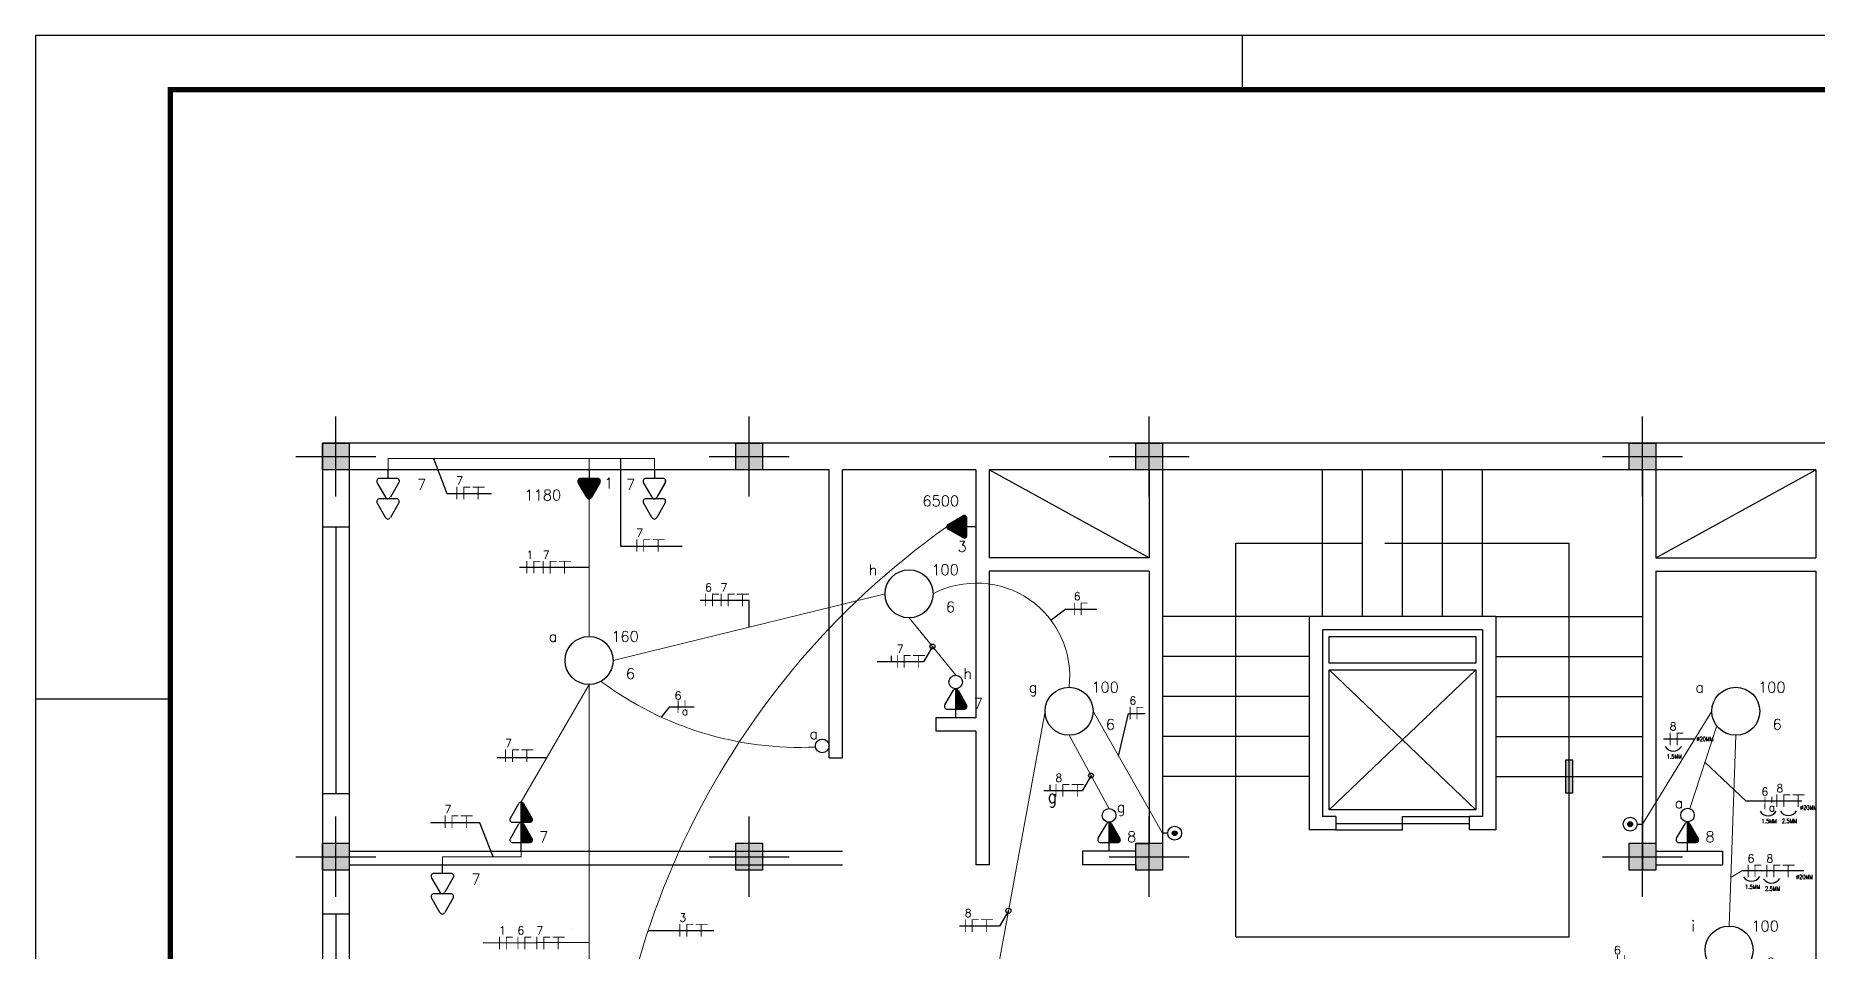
# Model space of a CAD drawing. Header units: metres. Extents: x 2426 to 5032, y 1997 to 4035.
# Drawn here: x 2483.21 to 2512.79, y 2019.25 to 2034.44 of the extents above; entities that cross this region are included whole.
import ezdxf
from ezdxf.enums import TextEntityAlignment as Align

# ---------------------------------------------------------------- set-up
doc = ezdxf.new("R2010")
doc.units = ezdxf.units.M
doc.linetypes.add('Contínuo', pattern=[0])
for name, color, linetype in [('10', 10, 'Continuous'), ('2', 4, 'Continuous'), ('4', 136, 'Continuous'), ('Acessorios', 4, 'Continuous'), ('ALVENARIA', 7, 'Continuous'), ('ARQ-FOLHA', 7, 'Continuous'), ('CIRCUITOS', 250, 'Continuous'), ('ILUMINAÇÃO', 1, 'Contínuo'), ('INTERRUPTORES', 1, 'Continuous'), ('TOMADAS-ENERGIA', 1, 'Continuous')]:
    doc.layers.add(name, color=color, linetype=linetype)
doc.layers.add('ELETRODUTOS', color=5, linetype='Continuous', lineweight=20)
doc.layers.add('SEÇÃO', color=250, linetype='Contínuo', lineweight=30)
doc.styles.add('ROMAND', font='romand__.ttf', dxfattribs={"width": 0.75})
doc.styles.add('ROMANS', font='ROMANS.shx', dxfattribs={"width": 0.8, "height": 0.1})

# ---------------------------------------------------------------- blocks, each defined once
blk = doc.blocks.new('FOLHA A2')
at = {"layer": 'ARQ-FOLHA'}
for p, q in [((594, 0), (0, 0)), ((0, 0), (0, -420)), ((224, -10), (224, 0)), ((0, -123), (25, -123))]:
    blk.add_line(p, q, dxfattribs=at)
at = {"layer": 'ARQ-FOLHA', "const_width": 1}
blk.add_lwpolyline([(25, -410), (584, -410), (584, -10), (25, -10), (25, -410)], dxfattribs=at)
blk = doc.blocks.new('st')
at = {"layer": '2'}
h = blk.add_hatch(color=256, dxfattribs=at)
h.paths.add_polyline_path([(0, 10), (0, 0), (10, 0), (10, 10)])
h.paths.add_polyline_path([(-10, 10), (-10, 0), (0, 0), (0, 10)])
h.paths.add_polyline_path([(-10, 0), (-10, -10), (0, -10), (0, 0)])
h.paths.add_polyline_path([(0, 0), (0, -10), (10, -10), (10, 0)])
at = {"layer": '10'}
for p, q in [((0, 30), (0, -30)), ((-30, 0), (30, 0))]:
    blk.add_line(p, q, dxfattribs=at)
at = {"layer": '4'}
blk.add_lwpolyline([(-10, -10), (-10, 10), (10, 10), (10, -10)], close=True, dxfattribs=at)
blk = doc.blocks.new('TEBAI01')
for p, q in [((-1.62, 1.95), (-0.35, 4.14)), ((0.35, 4.14), (1.63, 1.92)), ((-1.3, 1.32), (1.28, 1.32)), ((0, 0), (0, 1.32))]:
    blk.add_line(p, q)
for centre, start, end in [((0, 3.97), 26.0479, 153.9521), ((-1.3, 1.71), 143.1332, 270.777), ((1.3, 1.71), 267.1811, 32.5689)]:
    blk.add_arc(centre, 0.393, start, end)
at = {"style": 'ROMANS', "flags": 8}
for tag, p in [('020', (-5.03, 2.2)), ('001', (3.56, 2.23))]:
    blk.add_attdef(tag, text='', height=1.6, dxfattribs=at).set_placement(p, align=Align.MIDDLE_CENTER)
blk = doc.blocks.new('TEALT03')
for p, q in [((-1.62, 1.95), (-0.35, 4.14)), ((0.35, 4.14), (1.63, 1.92)), ((-1.3, 1.32), (1.28, 1.32)), ((0, 0), (0, 1.32))]:
    blk.add_line(p, q)
for centre, start, end in [((0, 3.97), 26.0479, 153.9521), ((-1.3, 1.71), 143.1332, 270.777), ((1.3, 1.71), 267.1811, 32.5689)]:
    blk.add_arc(centre, 0.393, start, end)
at = {"linetype": 'Continuous'}
for points in [[(-1.62, 1.95), (1.49, 1.37), (-0.35, 4.14)], [(-0.35, 4.14), (1.64, 1.52), (-0.21, 4.3)], [(1.64, 1.52), (-0.35, 4.14), (1.49, 1.37)], [(-0.21, 4.3), (1.69, 1.72), (0, 4.36)], [(1.69, 1.72), (-0.21, 4.3), (1.64, 1.52)], [(0, 4.36), (1.63, 1.92), (0.21, 4.3)], [(1.63, 1.92), (0, 4.36), (1.69, 1.72)], [(0.35, 4.14), (0.21, 4.3), (1.63, 1.92)], [(-1.69, 1.75), (1.28, 1.32), (-1.62, 1.95)], [(1.28, 1.32), (-1.69, 1.75), (-1.31, 1.32)], [(-1.66, 1.54), (-1.31, 1.32), (-1.69, 1.75)], [(-1.31, 1.32), (-1.66, 1.54), (-1.51, 1.38)], [(1.49, 1.37), (-1.62, 1.95), (1.28, 1.32)]]:
    blk.add_solid(points, dxfattribs=at)
at = {"style": 'ROMANS', "flags": 8}
for tag, p in [('020', (-4.82, 2.03)), ('001', (3.51, 2.07))]:
    blk.add_attdef(tag, text='', height=1.6, dxfattribs=at).set_placement(p, align=Align.MIDDLE_CENTER)
blk = doc.blocks.new('A$C0BD3781F')
blk.add_circle((0.36, 0.36), 0.36)
at = {"style": 'ROMANS', "flags": 8}
for tag, p in [('001', (0.188, 0.472)), ('009', (0.502, 0.474)), ('020', (0.356, 0.232))]:
    blk.add_attdef(tag, text='', height=0.16, dxfattribs=at).set_placement(p, align=Align.MIDDLE_CENTER)
blk = doc.blocks.new('Ir1s01')
blk.add_circle((0, 1.02), 1.02)
at = {"style": 'ROMANS', "flags": 8}
blk.add_attdef('009', text='', height=1.6, dxfattribs=at).set_placement((1.81, 2.29), align=Align.MIDDLE_CENTER)
blk = doc.blocks.new('A$C93b2c405')
at = {"layer": 'TOMADAS-ENERGIA'}
for p, q in [((0.252, 0.163), (0.188, 0.274)), ((0.334, 0.304), (0.205, 0.304)), ((0.269, 0.37), (0.269, 0.304)), ((0.35, 0.273), (0.287, 0.163)), ((0.334, 0.152), (0.205, 0.152)), ((0.251, 0.011), (0.188, 0.122)), ((0.35, 0.121), (0.287, 0.011))]:
    blk.add_line(p, q, dxfattribs=at)
for centre, start, end in [((0.205, 0.284), 87.1811, 212.5689), ((0.335, 0.284), 323.1332, 90.777), ((0.204, 0.132), 87.1811, 212.5689), ((0.269, 0.172), 206.0479, 333.9521), ((0.334, 0.132), 323.1332, 90.777), ((0.269, 0.02), 206.0479, 333.9521)]:
    blk.add_arc(centre, 0.0197, start, end, dxfattribs=at)
at = {"layer": 'TOMADAS-ENERGIA', "style": 'ROMANS', "flags": 8}
for tag, p in [('001', (0.091, 0.259)), ('020', (0.521, 0.26))]:
    blk.add_attdef(tag, text='', height=0.08, rotation=180, dxfattribs=at).set_placement(p, align=Align.MIDDLE_CENTER)
blk = doc.blocks.new('A$C8d71f97b')
at = {"layer": 'TOMADAS-ENERGIA'}
for p, q in [((0.27, 0.249), (0.333, 0.359)), ((0.351, 0.218), (0.351, 0.37)), ((0.369, 0.359), (0.432, 0.248)), ((0.27, 0.097), (0.333, 0.207)), ((0.286, 0.218), (0.415, 0.218)), ((0.351, 0.066), (0.351, 0.218)), ((0.369, 0.207), (0.432, 0.096)), ((0.286, 0.066), (0.415, 0.066)), ((0.351, 0), (0.351, 0.066))]:
    blk.add_line(p, q, dxfattribs=at)
for centre, start, end in [((0.351, 0.35), 26.0479, 153.9521), ((0.286, 0.238), 143.1332, 270.777), ((0.351, 0.198), 26.0479, 153.9521), ((0.416, 0.238), 267.1811, 32.5689), ((0.286, 0.086), 143.1332, 270.777), ((0.416, 0.086), 267.1811, 32.5689)]:
    blk.add_arc(centre, 0.0197, start, end, dxfattribs=at)
at = {"layer": 'TOMADAS-ENERGIA', "linetype": 'Continuous'}
for points in [[(0.351, 0.37), (0.432, 0.248), (0.361, 0.367)], [(0.432, 0.248), (0.351, 0.37), (0.436, 0.238)], [(0.351, 0.218), (0.436, 0.238), (0.351, 0.37)], [(0.369, 0.359), (0.361, 0.367), (0.432, 0.248)], [(0.436, 0.238), (0.351, 0.218), (0.433, 0.228)], [(0.415, 0.218), (0.433, 0.228), (0.351, 0.218)], [(0.351, 0.218), (0.432, 0.096), (0.361, 0.215)], [(0.432, 0.096), (0.351, 0.218), (0.436, 0.086)], [(0.351, 0.066), (0.436, 0.086), (0.351, 0.218)], [(0.369, 0.207), (0.361, 0.215), (0.432, 0.096)], [(0.433, 0.228), (0.415, 0.218), (0.425, 0.22)], [(0.436, 0.086), (0.351, 0.066), (0.433, 0.076)], [(0.415, 0.066), (0.433, 0.076), (0.351, 0.066)], [(0.433, 0.076), (0.415, 0.066), (0.425, 0.068)]]:
    blk.add_solid(points, dxfattribs=at)
at = {"layer": 'TOMADAS-ENERGIA', "style": 'ROMANS', "flags": 8}
for tag, p in [('020', (0.103, 0.11)), ('001', (0.52, 0.108))]:
    blk.add_attdef(tag, text='', height=0.08, dxfattribs=at).set_placement(p, align=Align.MIDDLE_CENTER)
blk = doc.blocks.new('TEMED02')
for p, q in [((-1.62, 1.95), (-0.35, 4.14)), ((0, 1.32), (0, 4.36)), ((0.35, 4.14), (1.63, 1.92)), ((-1.3, 1.32), (1.28, 1.32)), ((0, 0), (0, 1.32))]:
    blk.add_line(p, q)
for centre, start, end in [((0, 3.97), 26.0479, 153.9521), ((-1.3, 1.71), 143.1332, 270.777), ((1.3, 1.71), 267.1811, 32.5689)]:
    blk.add_arc(centre, 0.393, start, end)
at = {"linetype": 'Continuous'}
for points in [[(0, 4.36), (1.63, 1.92), (0.21, 4.3)], [(1.63, 1.92), (0, 4.36), (1.69, 1.72)], [(0, 1.32), (1.69, 1.72), (0, 4.36)], [(0.35, 4.14), (0.21, 4.3), (1.63, 1.92)], [(1.69, 1.72), (0, 1.32), (1.64, 1.52)], [(1.28, 1.32), (1.64, 1.52), (0, 1.32)], [(1.64, 1.52), (1.28, 1.32), (1.49, 1.37)]]:
    blk.add_solid(points, dxfattribs=at)
at = {"style": 'ROMANS', "flags": 8}
for tag, p in [('020', (-4.96, 2.19)), ('001', (3.39, 2.17))]:
    blk.add_attdef(tag, text='', height=1.6, dxfattribs=at).set_placement(p, align=Align.MIDDLE_CENTER)
blk = doc.blocks.new('Ircamp08')
blk.add_line((0, 0.8), (0, 0))
for radius in [1.04, 0.36]:
    blk.add_circle((0, 1.84), radius)
at = {"linetype": 'Continuous'}
for points in [[(-0.36, 1.84), (-0.31, 1.66), (-0.31, 2.02)], [(-0.31, 2.02), (-0.18, 1.53), (-0.18, 2.15)], [(-0.18, 1.53), (-0.31, 2.02), (-0.31, 1.66)], [(-0.18, 2.15), (0, 1.48), (0, 2.2)], [(0, 1.48), (-0.18, 2.15), (-0.18, 1.53)], [(0, 2.2), (0.18, 1.53), (0.18, 2.15)], [(0.18, 1.53), (0, 2.2), (0, 1.48)], [(0.18, 2.15), (0.31, 1.66), (0.31, 2.02)], [(0.31, 1.66), (0.18, 2.15), (0.18, 1.53)], [(0.36, 1.84), (0.31, 2.02), (0.31, 1.66)]]:
    blk.add_solid(points, dxfattribs=at)
at = {"style": 'ROMANS', "flags": 8}
blk.add_attdef('009', text='', height=1.6, dxfattribs=at).set_placement((1.3, 3.14), align=Align.MIDDLE_CENTER)
blk = doc.blocks.new('FNT')
at = {"const_width": 0.24}
for points in [[(0.12, 1.68), (0.12, -1.68)], [(1.84, 1.56), (3.68, 1.56)], [(1.96, 1.44), (1.96, -1.68)], [(4.32, 1.56), (7.52, 1.56)], [(5.8, 1.44), (5.8, -1.68)]]:
    blk.add_lwpolyline(points, dxfattribs=at)
at = {"style": 'ROMANS', "flags": 8}
blk.add_attdef('001', text='', height=1.6, dxfattribs=at).set_placement((0.89, 3.34), align=Align.MIDDLE_CENTER)
blk = doc.blocks.new('A$C27EA2FDF')
at = {"const_width": 0.009}
for points in [[(0.04, 0.126), (0.04, 0)], [(0.104, 0.121), (0.173, 0.121)], [(0.109, 0.117), (0.109, 0)]]:
    blk.add_lwpolyline(points, dxfattribs=at)
at = {"style": 'ROMANS', "flags": 8}
blk.add_attdef('001', text='', height=0.06, dxfattribs=at).set_placement((0.069, 0.188), align=Align.MIDDLE_CENTER)
blk = doc.blocks.new('A$C3508442B')
at = {"const_width": 0.024}
for points in [[(0.227, 0.043), (0.392, 0.012)], [(0.262, 0.224), (0.592, 0.161)]]:
    blk.add_lwpolyline(points, dxfattribs=at)
at = {"style": 'ROMANS', "flags": 8}
for tag, p in [('009', (0.634, 0.329)), ('001', (0.105, 0.258))]:
    blk.add_attdef(tag, text='', height=0.16, rotation=79, dxfattribs=at).set_placement(p, align=Align.MIDDLE_CENTER)

msp = doc.modelspace()

# ---------------------------------------------------------------- hatches: boundary and pattern name
at = {"layer": 'Acessorios'}
msp.add_hatch(color=256, dxfattribs=at).paths.add_polyline_path([(2508.609, 2022.428), (2508.719, 2022.428), (2508.719, 2021.875), (2508.609, 2021.875)])

# ---------------------------------------------------------------- linework, layer by layer
at = {"color": 18, "true_color": 0x000000}
for p, q in [((2500.308, 2024.927), (2500.063, 2024.744)), ((2493.725, 2023.304), (2493.589, 2023.14))]:
    msp.add_line(p, q, dxfattribs=at)
at = {"layer": 'Acessorios'}
for p, q in [((2501.691, 2025.782), (2499.035, 2027.243)), ((2504.569, 2024.808), (2504.569, 2027.243)), ((2505.233, 2024.808), (2505.233, 2027.243)), ((2505.897, 2024.808), (2505.897, 2027.243)), ((2506.561, 2024.808), (2506.561, 2027.243)), ((2507.225, 2024.808), (2507.225, 2027.243)), ((2510.103, 2025.782), (2512.759, 2027.243)), ((2487.966, 2026.291), (2487.966, 2021.863)), ((2488.188, 2026.291), (2488.188, 2021.863)), ((2488.409, 2026.291), (2488.409, 2021.863)), ((2503.13, 2019.495), (2503.13, 2026.025)), ((2503.13, 2026.025), (2505.233, 2026.025)), ((2505.607, 2026.025), (2508.664, 2026.025)), ((2508.664, 2019.495), (2508.664, 2026.025)), ((2504.347, 2024.808), (2501.912, 2024.808)), ((2507.447, 2024.808), (2509.882, 2024.808)), ((2504.347, 2024.143), (2501.912, 2024.143)), ((2507.447, 2024.143), (2509.882, 2024.143)), ((2507.114, 2021.598), (2504.679, 2023.922)), ((2504.679, 2021.598), (2507.114, 2023.922)), ((2504.347, 2023.479), (2501.912, 2023.479)), ((2507.447, 2023.479), (2509.882, 2023.479)), ((2504.347, 2022.815), (2501.912, 2022.815)), ((2507.447, 2022.815), (2509.882, 2022.815)), ((2504.347, 2022.151), (2501.912, 2022.151)), ((2507.447, 2022.151), (2509.882, 2022.151)), ((2505.897, 2021.266), (2505.897, 2021.487)), ((2505.897, 2021.487), (2507.004, 2021.487)), ((2504.79, 2021.376), (2507.004, 2021.376)), ((2504.79, 2021.266), (2505.897, 2021.266)), ((2487.966, 2019.871), (2487.966, 2015.444)), ((2488.188, 2019.871), (2488.188, 2015.444)), ((2488.409, 2019.871), (2488.409, 2015.444)), ((2503.13, 2019.495), (2508.664, 2019.495))]:
    msp.add_line(p, q, dxfattribs=at)
for points in [[(2504.679, 2024.033), (2504.679, 2024.476), (2507.114, 2024.476), (2507.114, 2024.033)], [(2504.679, 2021.598), (2504.679, 2023.922), (2507.114, 2023.922), (2507.114, 2021.598)], [(2508.609, 2022.428), (2508.719, 2022.428), (2508.719, 2021.875), (2508.609, 2021.875)]]:
    msp.add_lwpolyline(points, close=True, dxfattribs=at)
at = {"layer": 'ALVENARIA'}
for p, q in [((2532.239, 2027.685), (2487.966, 2027.685)), ((2487.966, 2027.685), (2487.966, 2026.291)), ((2496.378, 2027.243), (2488.409, 2027.243)), ((2488.409, 2027.243), (2488.409, 2026.291)), ((2496.378, 2022.461), (2496.378, 2027.243)), ((2496.6, 2022.461), (2496.6, 2027.243)), ((2498.813, 2027.243), (2496.6, 2027.243)), ((2498.813, 2027.243), (2498.813, 2023.125)), ((2509.882, 2027.243), (2499.035, 2027.243)), ((2499.035, 2027.243), (2499.035, 2025.782)), ((2501.691, 2027.243), (2501.691, 2025.782)), ((2501.912, 2027.243), (2501.912, 2020.602)), ((2509.882, 2027.243), (2509.882, 2020.602)), ((2510.103, 2027.243), (2510.103, 2025.782)), ((2512.759, 2027.243), (2510.103, 2027.243)), ((2512.759, 2027.243), (2512.759, 2025.782)), ((2488.409, 2026.291), (2487.966, 2026.291)), ((2501.691, 2025.782), (2499.035, 2025.782)), ((2510.103, 2025.782), (2512.759, 2025.782)), ((2501.691, 2025.56), (2499.035, 2025.56)), ((2499.035, 2025.56), (2499.035, 2020.69)), ((2501.691, 2025.56), (2501.691, 2021.044)), ((2510.103, 2025.56), (2510.103, 2020.602)), ((2510.103, 2025.56), (2512.759, 2025.56)), ((2512.759, 2025.56), (2512.759, 2017.724)), ((2504.347, 2024.808), (2504.347, 2021.266)), ((2507.447, 2024.808), (2504.347, 2024.808)), ((2507.447, 2024.808), (2507.447, 2021.266)), ((2504.569, 2024.586), (2504.569, 2021.487)), ((2507.225, 2024.586), (2504.569, 2024.586)), ((2507.225, 2024.586), (2507.225, 2021.487)), ((2498.149, 2023.125), (2498.149, 2022.904)), ((2498.813, 2023.125), (2498.149, 2023.125)), ((2498.813, 2022.904), (2498.149, 2022.904)), ((2498.813, 2022.904), (2498.813, 2020.69)), ((2496.378, 2022.461), (2496.6, 2022.461)), ((2487.966, 2021.863), (2487.966, 2019.871)), ((2488.409, 2021.863), (2487.966, 2021.863)), ((2488.409, 2021.863), (2488.409, 2020.912)), ((2504.79, 2021.487), (2504.569, 2021.487)), ((2504.79, 2021.487), (2504.79, 2021.266)), ((2507.004, 2021.487), (2507.004, 2021.266)), ((2507.225, 2021.487), (2507.004, 2021.487)), ((2504.79, 2021.266), (2504.347, 2021.266)), ((2507.447, 2021.266), (2507.004, 2021.266)), ((2488.409, 2020.912), (2496.6, 2020.912)), ((2500.584, 2020.912), (2500.584, 2020.69)), ((2501.47, 2020.912), (2500.584, 2020.912)), ((2501.47, 2020.923), (2501.47, 2021.044)), ((2501.47, 2021.044), (2501.691, 2021.044)), ((2510.103, 2020.912), (2511.21, 2020.912)), ((2511.21, 2020.912), (2511.21, 2020.69)), ((2488.409, 2020.69), (2496.6, 2020.69)), ((2488.409, 2020.69), (2488.409, 2019.871)), ((2499.035, 2020.69), (2498.813, 2020.69)), ((2501.47, 2020.69), (2500.584, 2020.69)), ((2501.47, 2020.69), (2501.47, 2020.602)), ((2501.47, 2020.602), (2501.912, 2020.602)), ((2509.882, 2020.602), (2510.103, 2020.602)), ((2510.103, 2020.69), (2511.21, 2020.69)), ((2488.409, 2019.871), (2487.966, 2019.871))]:
    msp.add_line(p, q, dxfattribs=at)
at = {"layer": 'CIRCUITOS'}
for p, q in [((2489.81, 2027.43), (2490.033, 2026.848)), ((2492.918, 2027.43), (2492.918, 2025.977)), ((2490.033, 2026.848), (2490.775, 2026.848)), ((2492.918, 2025.977), (2493.939, 2025.977)), ((2492.394, 2025.618), (2491.237, 2025.618)), ((2495.05, 2025.074), (2494.237, 2025.074)), ((2495.05, 2024.63), (2495.05, 2025.074)), ((2500.308, 2024.927), (2500.822, 2024.927)), ((2497.414, 2024.055), (2497.414, 2024.156)), ((2498.094, 2024.309), (2497.946, 2024.055)), ((2497.512, 2024.055), (2497.176, 2024.055)), ((2497.946, 2024.055), (2497.414, 2024.055)), ((2494.136, 2023.304), (2493.725, 2023.304)), ((2501.184, 2022.493), (2501.352, 2023.197)), ((2501.352, 2023.197), (2501.627, 2023.197)), ((2510.744, 2022.775), (2510.229, 2022.775)), ((2491.689, 2022.46), (2490.866, 2022.46)), ((2491.783, 2022.624), (2491.783, 2022.624)), ((2511.603, 2021.744), (2510.919, 2022.393)), ((2500.727, 2022.169), (2500.579, 2021.915)), ((2500.113, 2021.915), (2499.945, 2021.915)), ((2500.048, 2021.915), (2500.048, 2022.016)), ((2500.579, 2021.915), (2500.048, 2021.915)), ((2512.529, 2021.744), (2511.603, 2021.744)), ((2490.583, 2021.384), (2489.761, 2021.384)), ((2490.804, 2020.818), (2490.583, 2021.384)), ((2512.559, 2020.59), (2511.529, 2020.59)), ((2512.532, 2020.829), (2512.532, 2020.829)), ((2499.356, 2019.926), (2499.208, 2019.672)), ((2492.394, 2019.398), (2490.634, 2019.387)), ((2492.111, 2019.636), (2492.111, 2019.636)), ((2499.208, 2019.672), (2498.543, 2019.672))]:
    msp.add_line(p, q, dxfattribs=at)
at = {"layer": 'CIRCUITOS', "lineweight": 5, "ltscale": 10}
msp.add_line((2511.529, 2020.59), (2511.349, 2020.48), dxfattribs=at)
at = {"layer": 'CIRCUITOS', "linetype": 'Continuous'}
msp.add_line((2494.466, 2019.595), (2493.374, 2019.595), dxfattribs=at)
at = {"layer": 'CIRCUITOS'}
for centre in [(2498.094, 2024.309), (2500.727, 2022.169), (2499.356, 2019.926)]:
    msp.add_circle(centre, 0.0415, dxfattribs=at)
at = {"layer": 'ELETRODUTOS'}
for p, q in [((2489.057, 2027.43), (2489.057, 2027.243)), ((2489.057, 2027.43), (2493.478, 2027.43)), ((2492.394, 2027.43), (2492.394, 2027.243)), ((2493.478, 2027.43), (2493.478, 2027.243)), ((2492.394, 2026.76), (2492.394, 2024.476)), ((2492.792, 2024.077), (2497.308, 2025.184)), ((2497.706, 2024.785), (2498.481, 2023.833)), ((2492.394, 2023.679), (2491.267, 2021.731)), ((2492.394, 2018.056), (2492.394, 2023.679)), ((2499.964, 2023.236), (2498.747, 2016.617)), ((2500.761, 2023.236), (2501.912, 2021.212)), ((2509.882, 2021.363), (2511.033, 2023.236)), ((2511.116, 2022.991), (2510.666, 2021.621)), ((2500.363, 2022.837), (2501.027, 2021.619)), ((2491.267, 2020.912), (2491.267, 2020.818)), ((2489.959, 2020.818), (2489.959, 2020.69)), ((2491.267, 2020.818), (2489.959, 2020.818))]:
    msp.add_line(p, q, dxfattribs=at)
at = {"layer": 'ELETRODUTOS', "lineweight": 5, "ltscale": 10}
msp.add_line((2511.32, 2019.672), (2511.431, 2022.837), dxfattribs=at)
at = {"layer": 'ELETRODUTOS'}
for centre, radius, start, end in [((2506.062, 2015.392), 13.366, 125.3404, 184.2423), ((2498.826, 2023.814), 1.548, 353.327, 117.7514), ((2495.895, 2028.168), 5.532, 233.3359, 272.6936)]:
    msp.add_arc(centre, radius, start, end, dxfattribs=at)
at = {"layer": 'SEÇÃO'}
for centre in [(2510.393, 2022.734), (2511.968, 2021.661), (2512.305, 2021.663), (2511.694, 2020.573), (2512.026, 2020.541)]:
    msp.add_arc(centre, 0.158, 211.9194, 329.0111, dxfattribs=at)

# ---------------------------------------------------------------- block references
at = {"xscale": 2.213652184725244, "yscale": 2.213652184725244, "zscale": 2.213652184725244}
msp.add_blockref('A$C93b2c405', (2492.882, 2026.424), dxfattribs=at)
msp.add_blockref('A$C8d71f97b', (2490.49, 2020.912), dxfattribs=at).add_auto_attribs({'001': '7'})
ref = msp.add_blockref('A$C93b2c405', (2489.362, 2019.871), dxfattribs=dict(xscale=2.213652184725244, yscale=2.213652184725244, zscale=2.213652184725244))
ref.add_attrib('020', '7', dxfattribs={"layer": 'TOMADAS-ENERGIA', "height": 0.177, "style": 'ROMANS', "flags": 8}).set_placement((2490.515, 2020.447), align=Align.MIDDLE_CENTER)
at = {"layer": 'ALVENARIA', "xscale": 0.02213652184725244, "yscale": 0.02213652184725244, "zscale": 0.02213652184725244, "rotation": 89.99999999999999}
for p in [(2488.188, 2027.464), (2495.05, 2027.464), (2501.691, 2027.464), (2509.882, 2027.464), (2488.188, 2020.823), (2495.05, 2020.823), (2501.691, 2020.823), (2509.882, 2020.823)]:
    msp.add_blockref('st', p, dxfattribs=at)
at = {"layer": 'ARQ-FOLHA', "xscale": 0.08944633452801547, "yscale": 0.08944633452801547, "zscale": 0.08944633452801547}
msp.add_blockref('FOLHA A2', (2483.206, 2034.444), dxfattribs=at)
at = {"layer": 'CIRCUITOS', "lineweight": 30}
ref = msp.add_blockref('FNT', (2490.191, 2026.856), dxfattribs=dict(at, xscale=0.06225896769449148, yscale=0.06225896769449148, zscale=0.06225896769449148))
ref.add_attrib('001', '7', dxfattribs={"layer": '0', "height": 0.133, "style": 'ROMANS', "flags": 8}).set_placement((2490.246, 2027.064), align=Align.MIDDLE_CENTER)
ref = msp.add_blockref('FNT', (2493.179, 2025.985), dxfattribs=dict(at, xscale=0.06225896769449148, yscale=0.06225896769449148, zscale=0.06225896769449148))
ref.add_attrib('001', '7', dxfattribs={"layer": '0', "height": 0.133, "style": 'ROMANS', "flags": 8}).set_placement((2493.234, 2026.193), align=Align.MIDDLE_CENTER)
at = {"layer": 'CIRCUITOS'}
ref = msp.add_blockref('A$C27EA2FDF', (2491.296, 2025.521), dxfattribs=dict(at, xscale=1.660239138543933, yscale=1.660239138543933, zscale=1.660239138543933))
ref.add_attrib('001', '1', dxfattribs={"layer": '0', "height": 0.133, "style": 'ROMANS', "flags": 8}).set_placement((2491.41, 2025.833), align=Align.MIDDLE_CENTER)
at = {"layer": 'CIRCUITOS', "lineweight": 30}
ref = msp.add_blockref('FNT', (2491.626, 2025.625), dxfattribs=dict(at, xscale=0.06225896769449148, yscale=0.06225896769449148, zscale=0.06225896769449148))
ref.add_attrib('001', '7', dxfattribs={"layer": '0', "height": 0.133, "style": 'ROMANS', "flags": 8}).set_placement((2491.681, 2025.833), align=Align.MIDDLE_CENTER)
at = {"layer": 'CIRCUITOS'}
ref = msp.add_blockref('A$C27EA2FDF', (2494.264, 2024.977), dxfattribs=dict(at, xscale=1.660239138543933, yscale=1.660239138543933, zscale=1.660239138543933))
ref.add_attrib('001', '6', dxfattribs={"layer": '0', "height": 0.133, "style": 'ROMANS', "flags": 8}).set_placement((2494.378, 2025.29), align=Align.MIDDLE_CENTER)
at = {"layer": 'CIRCUITOS', "lineweight": 30}
ref = msp.add_blockref('FNT', (2494.58, 2025.082), dxfattribs=dict(at, xscale=0.06225896769449148, yscale=0.06225896769449148, zscale=0.06225896769449148))
ref.add_attrib('001', '7', dxfattribs={"layer": '0', "height": 0.133, "style": 'ROMANS', "flags": 8}).set_placement((2494.635, 2025.29), align=Align.MIDDLE_CENTER)
at = {"layer": 'CIRCUITOS'}
ref = msp.add_blockref('A$C27EA2FDF', (2500.384, 2024.83), dxfattribs=dict(at, xscale=1.660239138543933, yscale=1.660239138543933, zscale=1.660239138543933))
ref.add_attrib('001', '6', dxfattribs={"layer": '0', "height": 0.133, "style": 'ROMANS', "flags": 8}).set_placement((2500.498, 2025.143), align=Align.MIDDLE_CENTER)
at = {"layer": 'CIRCUITOS', "lineweight": 30}
ref = msp.add_blockref('FNT', (2497.504, 2024.062), dxfattribs=dict(at, xscale=0.06225896769449148, yscale=0.06225896769449148, zscale=0.06225896769449148))
ref.add_attrib('001', '7', dxfattribs={"layer": '0', "height": 0.133, "style": 'ROMANS', "flags": 8}).set_placement((2497.56, 2024.27), align=Align.MIDDLE_CENTER)
ref = msp.add_blockref('A$C3508442B', (2494.041, 2023.548), dxfattribs=dict(at, xscale=-0.6225896769539736, yscale=0.6225896769539745, zscale=0.6225896769539745, rotation=78.7512890459185))
ref.add_attrib('009', 'a', dxfattribs={"layer": '0', "height": 0.133, "rotation": 359.7513, "style": 'ROMANS', "flags": 8}).set_placement((2493.988, 2023.235), align=Align.MIDDLE_CENTER)
ref.add_attrib('001', '6', dxfattribs={"layer": '0', "height": 0.133, "style": 'ROMANS', "flags": 8}).set_placement((2493.871, 2023.496), align=Align.MIDDLE_CENTER)
at = {"layer": 'CIRCUITOS'}
ref = msp.add_blockref('A$C27EA2FDF', (2501.309, 2023.1), dxfattribs=dict(at, xscale=1.660239138543933, yscale=1.660239138543933, zscale=1.660239138543933))
ref.add_attrib('001', '6', dxfattribs={"layer": '0', "height": 0.133, "style": 'ROMANS', "flags": 8}).set_placement((2501.422, 2023.412), align=Align.MIDDLE_CENTER)
ref = msp.add_blockref('A$C27EA2FDF', (2510.276, 2022.672), dxfattribs=dict(at, xscale=1.660239138543933, yscale=1.660239138543933, zscale=1.660239138543933))
ref.add_attrib('001', '8', dxfattribs={"layer": '0', "height": 0.133, "style": 'ROMANS', "flags": 8}).set_placement((2510.39, 2022.985), align=Align.MIDDLE_CENTER)
at = {"layer": 'CIRCUITOS', "lineweight": 30}
ref = msp.add_blockref('FNT', (2491.001, 2022.497), dxfattribs=dict(at, xscale=0.06225896769449148, yscale=0.06225896769449148, zscale=0.06225896769449148))
ref.add_attrib('001', '7', dxfattribs={"layer": '0', "height": 0.133, "style": 'ROMANS', "flags": 8}).set_placement((2491.057, 2022.705), align=Align.MIDDLE_CENTER)
ref = msp.add_blockref('FNT', (2500.138, 2021.922), dxfattribs=dict(at, xscale=0.06225896769449148, yscale=0.06225896769449148, zscale=0.06225896769449148))
ref.add_attrib('001', '8', dxfattribs={"layer": '0', "height": 0.133, "style": 'ROMANS', "flags": 8}).set_placement((2500.193, 2022.13), align=Align.MIDDLE_CENTER)
ref = msp.add_blockref('A$C3508442B', (2512.085, 2021.953), dxfattribs=dict(at, xscale=-0.6225896769539736, yscale=0.6225896769539745, zscale=0.6225896769539745, rotation=78.7512890459185))
ref.add_attrib('009', 'a', dxfattribs={"layer": '0', "height": 0.133, "rotation": 359.7513, "style": 'ROMANS', "flags": 8}).set_placement((2512.032, 2021.64), align=Align.MIDDLE_CENTER)
ref.add_attrib('001', '6', dxfattribs={"layer": '0', "height": 0.133, "style": 'ROMANS', "flags": 8}).set_placement((2511.915, 2021.902), align=Align.MIDDLE_CENTER)
ref = msp.add_blockref('FNT', (2512.107, 2021.751), dxfattribs=dict(at, xscale=0.06225896769449148, yscale=0.06225896769449148, zscale=0.06225896769449148))
ref.add_attrib('001', '8', dxfattribs={"layer": '0', "height": 0.133, "style": 'ROMANS', "flags": 8}).set_placement((2512.162, 2021.959), align=Align.MIDDLE_CENTER)
ref = msp.add_blockref('FNT', (2489.996, 2021.403), dxfattribs=dict(at, xscale=0.06225896769449148, yscale=0.06225896769449148, zscale=0.06225896769449148))
ref.add_attrib('001', '7', dxfattribs={"layer": '0', "height": 0.133, "style": 'ROMANS', "flags": 8}).set_placement((2490.052, 2021.611), align=Align.MIDDLE_CENTER)
at = {"layer": 'CIRCUITOS'}
ref = msp.add_blockref('A$C27EA2FDF', (2511.569, 2020.481), dxfattribs=dict(at, xscale=1.660239138543933, yscale=1.660239138543933, zscale=1.660239138543933))
ref.add_attrib('001', '6', dxfattribs={"layer": '0', "height": 0.133, "style": 'ROMANS', "flags": 8}).set_placement((2511.683, 2020.793), align=Align.MIDDLE_CENTER)
at = {"layer": 'CIRCUITOS', "lineweight": 30}
ref = msp.add_blockref('FNT', (2511.941, 2020.585), dxfattribs=dict(at, xscale=0.06225896769449148, yscale=0.06225896769449148, zscale=0.06225896769449148))
ref.add_attrib('001', '8', dxfattribs={"layer": '0', "height": 0.133, "style": 'ROMANS', "flags": 8}).set_placement((2511.996, 2020.793), align=Align.MIDDLE_CENTER)
ref = msp.add_blockref('FNT', (2493.894, 2019.603), dxfattribs=dict(at, xscale=0.06225896769449148, yscale=0.06225896769449148, zscale=0.06225896769449148))
ref.add_attrib('001', '3', dxfattribs={"layer": '0', "height": 0.133, "style": 'ROMANS', "flags": 8}).set_placement((2493.95, 2019.811), align=Align.MIDDLE_CENTER)
ref = msp.add_blockref('FNT', (2498.633, 2019.68), dxfattribs=dict(at, xscale=0.06225896769449148, yscale=0.06225896769449148, zscale=0.06225896769449148))
ref.add_attrib('001', '8', dxfattribs={"layer": '0', "height": 0.133, "style": 'ROMANS', "flags": 8}).set_placement((2498.688, 2019.888), align=Align.MIDDLE_CENTER)
at = {"layer": 'CIRCUITOS'}
ref = msp.add_blockref('A$C27EA2FDF', (2490.84, 2019.286), dxfattribs=dict(at, xscale=1.660239138543933, yscale=1.660239138543933, zscale=1.660239138543933))
ref.add_attrib('001', '1', dxfattribs={"layer": '0', "height": 0.133, "style": 'ROMANS', "flags": 8}).set_placement((2490.954, 2019.599), align=Align.MIDDLE_CENTER)
ref = msp.add_blockref('A$C27EA2FDF', (2491.148, 2019.288), dxfattribs=dict(at, xscale=1.660239138543933, yscale=1.660239138543933, zscale=1.660239138543933))
ref.add_attrib('001', '6', dxfattribs={"layer": '0', "height": 0.133, "style": 'ROMANS', "flags": 8}).set_placement((2491.262, 2019.6), align=Align.MIDDLE_CENTER)
at = {"layer": 'CIRCUITOS', "lineweight": 30}
ref = msp.add_blockref('FNT', (2491.52, 2019.392), dxfattribs=dict(at, xscale=0.06225896769449148, yscale=0.06225896769449148, zscale=0.06225896769449148))
ref.add_attrib('001', '7', dxfattribs={"layer": '0', "height": 0.133, "style": 'ROMANS', "flags": 8}).set_placement((2491.575, 2019.6), align=Align.MIDDLE_CENTER)
ref = msp.add_blockref('A$C3508442B', (2509.635, 2019.325), dxfattribs=dict(at, xscale=-0.6225896769539736, yscale=0.6225896769539745, zscale=0.6225896769539745, rotation=78.7512890459185))
ref.add_attrib('009', 'i', dxfattribs={"layer": '0', "height": 0.133, "rotation": 359.7513, "style": 'ROMANS', "flags": 8}).set_placement((2509.583, 2019.012), align=Align.MIDDLE_CENTER)
ref.add_attrib('001', '6', dxfattribs={"layer": '0', "height": 0.133, "style": 'ROMANS', "flags": 8}).set_placement((2509.465, 2019.273), align=Align.MIDDLE_CENTER)
at = {"layer": 'ILUMINAÇÃO'}
ref = msp.add_blockref('A$C0BD3781F', (2497.308, 2024.785), dxfattribs=dict(at, xscale=1.106826092362622, yscale=1.106826092362622, zscale=1.106826092362622))
ref.add_attrib('020', '6', dxfattribs={"layer": '0', "height": 0.177, "style": 'ROMANS', "flags": 8}).set_placement((2498.393, 2024.965), align=Align.MIDDLE_CENTER)
ref.add_attrib('009', '100', dxfattribs={"layer": '0', "height": 0.1771, "style": 'ROMANS', "flags": 8}).set_placement((2498.304, 2025.582), align=Align.MIDDLE_CENTER)
ref.add_attrib('001', 'h', dxfattribs={"layer": '0', "height": 0.177, "style": 'ROMANS', "flags": 8}).set_placement((2497.109, 2025.582), align=Align.MIDDLE_CENTER)
ref = msp.add_blockref('A$C0BD3781F', (2491.995, 2023.679), dxfattribs=dict(at, xscale=1.106826092362622, yscale=1.106826092362622, zscale=1.106826092362622))
ref.add_attrib('020', '6', dxfattribs={"layer": '0', "height": 0.177, "style": 'ROMANS', "flags": 8}).set_placement((2493.08, 2023.858), align=Align.MIDDLE_CENTER)
ref.add_attrib('009', '160', dxfattribs={"layer": '0', "height": 0.1771, "style": 'ROMANS', "flags": 8}).set_placement((2492.991, 2024.476), align=Align.MIDDLE_CENTER)
ref.add_attrib('001', 'a', dxfattribs={"layer": '0', "height": 0.177, "style": 'ROMANS', "flags": 8}).set_placement((2491.796, 2024.476), align=Align.MIDDLE_CENTER)
ref = msp.add_blockref('A$C0BD3781F', (2499.964, 2022.837), dxfattribs=dict(at, xscale=1.106826092362622, yscale=1.106826092362622, zscale=1.106826092362622))
ref.add_attrib('020', '6', dxfattribs={"layer": '0', "height": 0.177, "style": 'ROMANS', "flags": 8}).set_placement((2501.049, 2023.017), align=Align.MIDDLE_CENTER)
ref.add_attrib('009', '100', dxfattribs={"layer": '0', "height": 0.1771, "style": 'ROMANS', "flags": 8}).set_placement((2500.961, 2023.634), align=Align.MIDDLE_CENTER)
ref.add_attrib('001', 'g', dxfattribs={"layer": '0', "height": 0.177, "style": 'ROMANS', "flags": 8}).set_placement((2499.765, 2023.634), align=Align.MIDDLE_CENTER)
ref = msp.add_blockref('A$C0BD3781F', (2511.033, 2022.837), dxfattribs=dict(at, xscale=1.106826092362622, yscale=1.106826092362622, zscale=1.106826092362622))
ref.add_attrib('020', '6', dxfattribs={"layer": '0', "height": 0.177, "style": 'ROMANS', "flags": 8}).set_placement((2512.118, 2023.017), align=Align.MIDDLE_CENTER)
ref.add_attrib('009', '100', dxfattribs={"layer": '0', "height": 0.1771, "style": 'ROMANS', "flags": 8}).set_placement((2512.029, 2023.634), align=Align.MIDDLE_CENTER)
ref.add_attrib('001', 'a', dxfattribs={"layer": '0', "height": 0.177, "style": 'ROMANS', "flags": 8}).set_placement((2510.833, 2023.634), align=Align.MIDDLE_CENTER)
ref = msp.add_blockref('A$C0BD3781F', (2510.922, 2018.875), dxfattribs=dict(at, xscale=1.106826092362622, yscale=1.106826092362622, zscale=1.106826092362622))
ref.add_attrib('020', '6', dxfattribs={"layer": '0', "height": 0.177, "style": 'ROMANS', "flags": 8}).set_placement((2512.007, 2019.054), align=Align.MIDDLE_CENTER)
ref.add_attrib('009', '100', dxfattribs={"layer": '0', "height": 0.1771, "style": 'ROMANS', "flags": 8}).set_placement((2511.918, 2019.672), align=Align.MIDDLE_CENTER)
ref.add_attrib('001', 'i', dxfattribs={"layer": '0', "height": 0.177, "style": 'ROMANS', "flags": 8}).set_placement((2510.723, 2019.672), align=Align.MIDDLE_CENTER)
at = {"layer": 'INTERRUPTORES', "xscale": 0.1106826092366648, "yscale": 0.1106826092366648, "zscale": 0.1106826092366648}
for p, values in [((2498.481, 2023.608), {'009': 'h'}), ((2501.027, 2021.394), {'009': 'g'})]:
    msp.add_blockref('Ir1s01', p, dxfattribs=at).add_auto_attribs(values)
at = {"layer": 'INTERRUPTORES'}
ref = msp.add_blockref('Ir1s01', (2496.378, 2022.661), dxfattribs=dict(at, xscale=0.1106826092366648, yscale=0.1106826092366648, zscale=0.1106826092366648, rotation=89.99999999999999))
ref.add_attrib('009', 'a', dxfattribs={"layer": '0', "height": 0.177, "style": 'ROMANS', "flags": 8}).set_placement((2496.124, 2022.861), align=Align.MIDDLE_CENTER)
at = {"layer": 'INTERRUPTORES', "xscale": 0.1106826092362622, "yscale": 0.1106826092362622, "zscale": 0.1106826092362622}
for p, rotation in [((2509.882, 2021.363), 89.99999999999999), ((2501.912, 2021.212), 270)]:
    msp.add_blockref('Ircamp08', p, dxfattribs=dict(at, rotation=rotation))
at = {"layer": 'INTERRUPTORES'}
ref = msp.add_blockref('Ir1s01', (2510.743, 2021.514), dxfattribs=dict(at, xscale=0.1106826092366648, yscale=0.1106826092366648, zscale=0.1106826092366648, rotation=89.99999999999999))
ref.add_attrib('009', 'a', dxfattribs={"layer": '0', "height": 0.177, "style": 'ROMANS', "flags": 8}).set_placement((2510.489, 2021.714), align=Align.MIDDLE_CENTER)
at = {"layer": 'TOMADAS-ENERGIA'}
ref = msp.add_blockref('A$C93b2c405', (2488.46, 2026.424), dxfattribs=dict(at, xscale=2.213652184725244, yscale=2.213652184725244, zscale=2.213652184725244))
ref.add_attrib('020', '7', dxfattribs={"height": 0.177, "style": 'ROMANS', "flags": 8}).set_placement((2489.614, 2026.999), align=Align.MIDDLE_CENTER)
ref = msp.add_blockref('TEALT03', (2492.394, 2027.243), dxfattribs=dict(at, xscale=0.1106826092362622, yscale=0.1106826092362622, zscale=0.1106826092362622, rotation=180))
ref.add_attrib('001', '1180', dxfattribs={"layer": '0', "height": 0.1771, "style": 'ROMANS'}).set_placement((2491.627, 2026.821), align=Align.MIDDLE_CENTER)
ref.add_attrib('020', '1', dxfattribs={"layer": '0', "height": 0.177, "style": 'ROMANS'}).set_placement((2492.72, 2027.018), align=Align.MIDDLE_CENTER)
ref = msp.add_blockref('TEBAI01', (2493.478, 2027.243), dxfattribs=dict(at, xscale=0.1106826093393434, yscale=0.1106826093393434, zscale=0.1106826093393434, rotation=180))
ref.add_attrib('001', '7', dxfattribs={"layer": '0', "height": 0.177, "style": 'ROMANS', "flags": 8}).set_placement((2493.084, 2026.996), align=Align.MIDDLE_CENTER)
ref = msp.add_blockref('TEALT03', (2498.813, 2026.295), dxfattribs=dict(at, xscale=0.1106826092362622, yscale=0.1106826092362622, zscale=0.1106826092362622, rotation=89.99999999999999))
ref.add_attrib('001', '6500', dxfattribs={"layer": '0', "height": 0.1771, "style": 'ROMANS'}).set_placement((2498.233, 2026.725), align=Align.MIDDLE_CENTER)
ref.add_attrib('020', '3', dxfattribs={"layer": '0', "height": 0.177, "style": 'ROMANS'}).set_placement((2498.588, 2025.969), align=Align.MIDDLE_CENTER)
at = {"layer": 'TOMADAS-ENERGIA', "xscale": 0.1106826093393434, "yscale": 0.1106826093393434, "zscale": 0.1106826093393434}
for p, values in [((2498.481, 2023.125), {'001': '7'}), ((2501.027, 2020.912), {'001': '8'}), ((2510.628, 2020.912), {'001': '8'})]:
    msp.add_blockref('TEMED02', p, dxfattribs=at).add_auto_attribs(values)

# ---------------------------------------------------------------- texts
at = {"layer": 'CIRCUITOS', "insert": (2500.011, 2021.936), "char_height": 0.221, "attachment_point": 1, "style": 'ROMANS'}
msp.add_mtext_dynamic_manual_height_columns('g', width=0.21843, gutter_width=1.107, heights=[0], dxfattribs=at)
at = {"layer": 'SEÇÃO', "style": 'ROMAND', "width": 0.75}
for s, p in [('%%C20MM', (2510.781, 2022.72)), ('1.5MM', (2510.284, 2022.43)), ('%%C20MM', (2512.5, 2021.582)), ('1.5MM', (2511.859, 2021.358)), ('2.5MM', (2512.196, 2021.359)), ('1.5MM', (2511.585, 2020.269)), ('2.5MM', (2511.917, 2020.238)), ('%%C20MM', (2512.434, 2020.431))]:
    msp.add_text(s, height=0.0685, dxfattribs=at).set_placement(p, align=Align.BOTTOM_LEFT)

doc.saveas('drawing.dxf')
